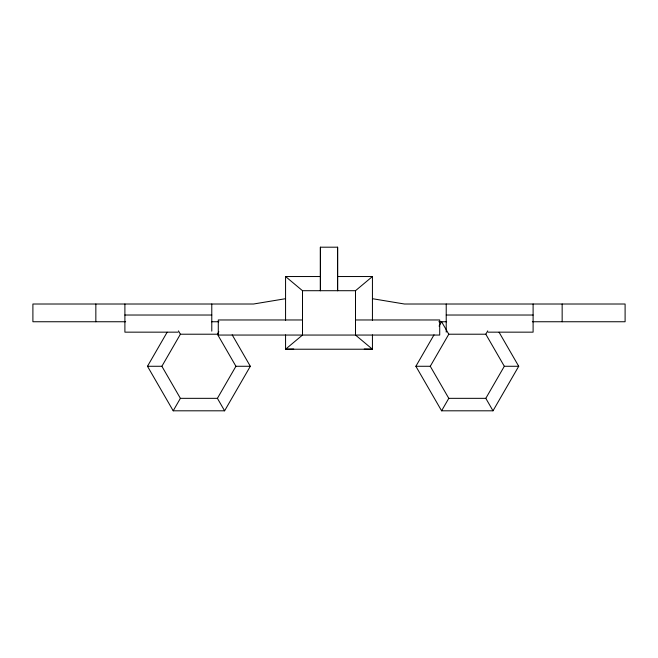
<?xml version="1.0" encoding="UTF-8"?>
<svg xmlns="http://www.w3.org/2000/svg" width="658" height="658" viewBox="0 0 658 658"><rect width="100%" height="100%" fill="white"/><g stroke="black" fill="none" stroke-linecap="round" stroke-linejoin="round"><path stroke-width="0.99" d="M320.388 247.194L320.388 290.704L320.388 247.194L337.612 247.194L337.612 290.704L337.612 247.194M232.175 334.84L250.32 366.276L224.608 410.806L173.194 410.806L147.482 366.276L167.14 332.224M217.411 398.337L180.391 398.337L161.876 366.276L180.391 334.215L217.411 334.215L235.926 366.276L217.411 398.337L224.608 410.806M173.194 410.806L180.391 398.337M217.411 334.215L218.851 331.722M499.06 332.224L518.718 366.276L493.006 410.806L441.592 410.806L415.881 366.276L434.025 334.84M439.067 326.113L441.592 321.746L448.789 334.215L485.81 334.215L504.316 366.276L485.81 398.337L493.006 410.806M485.81 398.337L448.789 398.337L430.274 366.276L448.789 334.215M441.592 410.806L448.789 398.337M485.81 334.215L487.726 330.892M285.564 320.561L285.564 276.533L302.499 290.704L355.501 290.704L372.436 276.533L372.436 320.561M285.564 298.699L253.552 304.012L32.9 304.012L32.9 321.746L125.653 321.746M293.739 349.061L285.564 349.225L285.564 334.889M285.564 276.533L320.314 276.533M337.686 276.533L372.436 276.533M124.897 315.026L211.777 315.026M446.223 315.026L533.103 315.026M302.499 319.969L218.283 319.969L218.283 335.054L439.717 335.054L439.717 319.969L355.501 319.969M211.506 321.746L218.875 321.746M438.796 321.746L446.634 321.746M532.347 321.746L625.1 321.746L625.1 304.012L404.448 304.012L372.436 298.699M178.047 332.158L124.897 332.158L124.897 304.012M488.129 332.158L533.103 332.158L533.103 304.012M147.482 366.276L161.876 366.276M235.926 366.276L250.32 366.276M415.881 366.276L430.274 366.276M504.316 366.276L518.718 366.276M364.261 349.061L372.436 349.225L372.436 334.889M178.466 330.892L180.391 334.215M562.154 304.012L562.154 321.746M446.223 304.012L446.223 332.158M355.501 290.704L355.501 335.054L372.436 349.225L285.564 349.225L302.499 335.054L302.499 290.704M211.777 304.012L211.777 331.147M95.846 304.012L95.846 321.746"/></g></svg>
